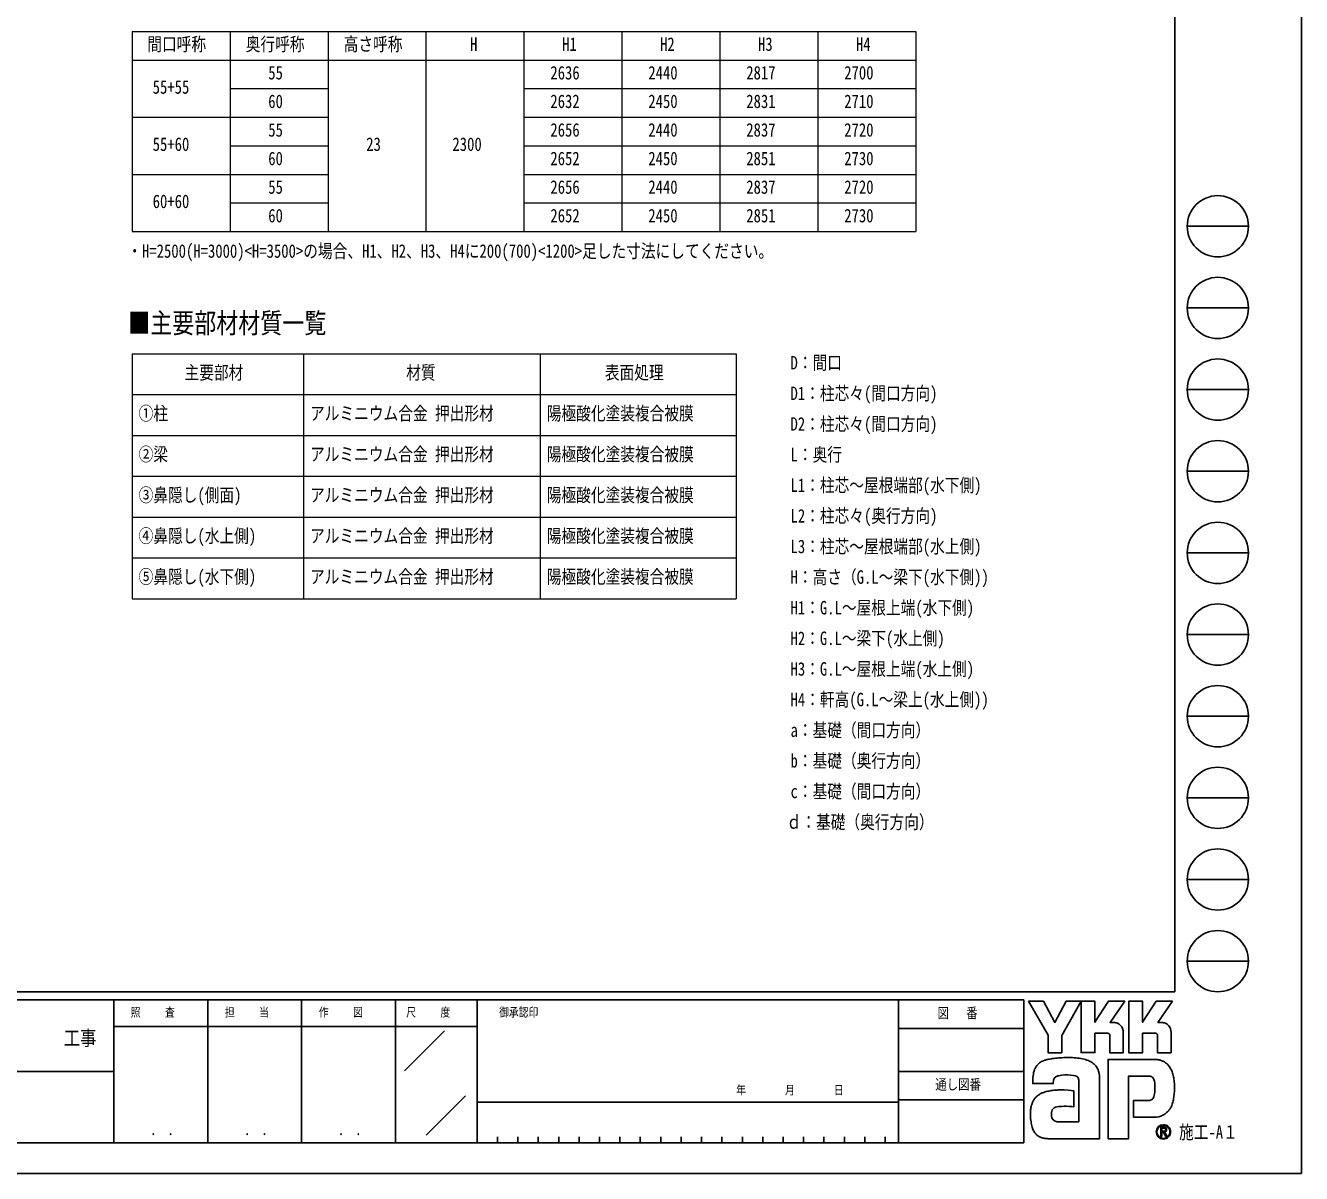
# Model space of a CAD drawing. Units: millimetres, scale not verified. Extents: x -21025 to 21025, y -14850 to 14850.
# Drawn here: x 5393 to 21025, y -14850 to -792 of the extents above; entities that cross this region are included whole.
import ezdxf
from ezdxf.enums import TextEntityAlignment as Align

# ---------------------------------------------------------------- set-up
doc = ezdxf.new("R2010")
doc.units = ezdxf.units.MM
doc.header["$LTSCALE"] = 60
doc.layers.add('0-1_TABLE1', color=7, linetype='Continuous', lineweight=18)
doc.layers.add('0-2_USER1', color=3, linetype='Continuous')
doc.layers.add('0-8_YKK_ZWAK', color=7, linetype='Continuous')
doc.styles.add('ＭＳ ゴシック', font='')
doc.styles.get('ＭＳ ゴシック').set_extended_font_data('MS Gothic')

msp = doc.modelspace()

# ---------------------------------------------------------------- linework, layer by layer
at = {"layer": '0-1_TABLE1'}
for p, q in [((6699.1, -864), (16299.1, -864)), ((6699.1, -864), (6699.1, -3314)), ((7899.1, -864), (7899.1, -3314)), ((9099.1, -864), (9099.1, -3314)), ((10299.1, -864), (10299.1, -3314)), ((11499.1, -864), (11499.1, -3314)), ((12699.1, -864), (12699.1, -3314)), ((13899.1, -864), (13899.1, -3314)), ((15099.1, -864), (15099.1, -3314)), ((16299.1, -864), (16299.1, -3314)), ((6699.1, -1214), (16299.1, -1214)), ((7899.1, -1564), (9099.1, -1564)), ((11499.1, -1564), (16299.1, -1564)), ((6699.1, -1914), (9099.1, -1914)), ((11499.1, -1914), (16299.1, -1914)), ((7899.1, -2264), (9099.1, -2264)), ((11499.1, -2264), (16299.1, -2264)), ((6699.1, -2614), (9099.1, -2614)), ((11499.1, -2614), (16299.1, -2614)), ((7899.1, -2964), (9099.1, -2964)), ((11499.1, -2964), (16299.1, -2964)), ((6699.1, -3314), (16299.1, -3314)), ((6699.1, -4811), (14099.1, -4811)), ((6699.1, -4811), (6699.1, -7811)), ((8799.1, -4811), (8799.1, -7811)), ((11699.1, -4811), (11699.1, -7811)), ((14099.1, -4811), (14099.1, -7811)), ((6699.1, -5311), (14099.1, -5311)), ((6699.1, -5811), (14099.1, -5811)), ((6699.1, -6311), (14099.1, -6311)), ((6699.1, -6811), (14099.1, -6811)), ((6699.1, -7311), (14099.1, -7311)), ((6699.1, -7811), (14099.1, -7811))]:
    msp.add_line(p, q, dxfattribs=at)
at = {"layer": '0-8_YKK_ZWAK'}
for p, q in [((19475.1, 13875), (19475.1, -12625)), ((19625.1, -3250), (20375.1, -3250)), ((19625.1, -4250), (20375.1, -4250)), ((19625.1, -5250), (20375.1, -5250)), ((19625.1, -6250), (20375.1, -6250)), ((19625.1, -7250), (20375.1, -7250)), ((19625.1, -8250), (20375.1, -8250)), ((19625.1, -9250), (20375.1, -9250)), ((19625.1, -10250), (20375.1, -10250)), ((19625.1, -11250), (20375.1, -11250)), ((19625.1, -12250), (20375.1, -12250)), ((19475.1, -12625), (-19524.9, -12625)), ((6475.1, -12725), (-24.9, -12725)), ((7625.1, -12725), (7625.1, -14475)), ((8775.1, -12725), (8775.1, -14475)), ((9925.1, -12725), (9925.1, -14475)), ((10925.1, -12725), (9925.1, -12725)), ((16087.6, -12725), (10925.1, -12725)), ((10925.1, -12725), (10925.1, -14475)), ((16087.6, -12725), (16087.6, -14475)), ((17625.1, -12725), (16087.6, -12725)), ((17625.1, -12725), (17625.1, -14475)), ((9925.1, -13050), (6475.1, -13050)), ((9925.1, -13050), (10925.1, -13050)), ((10035.52, -13591.46), (10525.19, -13101.79)), ((16087.6, -13075), (17625.1, -13075)), ((-24.9, -13600), (6475.1, -13600)), ((16087.6, -13600), (17625.1, -13600)), ((10303.36, -14379.94), (10784.46, -13898.84)), ((10925.1, -13975), (16087.6, -13975)), ((17625.1, -13950), (16087.6, -13950)), ((19395.82, -14278.6), (19395.82, -14278.6)), ((-24.9, -14475), (6475.1, -14475)), ((6475.1, -14475), (9925.1, -14475)), ((9925.1, -14475), (10925.1, -14475)), ((10925.1, -14475), (16087.6, -14475)), ((11175.1, -14400), (11175.1, -14475)), ((11425.1, -14400), (11425.1, -14475)), ((11675.1, -14400), (11675.1, -14475)), ((11925.1, -14400), (11925.1, -14475)), ((12175.1, -14400), (12175.1, -14475)), ((12425.1, -14400), (12425.1, -14475)), ((12675.1, -14400), (12675.1, -14475)), ((12925.1, -14400), (12925.1, -14475)), ((13175.1, -14400), (13175.1, -14475)), ((13425.1, -14400), (13425.1, -14475)), ((13675.1, -14400), (13675.1, -14475)), ((13925.1, -14400), (13925.1, -14475)), ((14175.1, -14400), (14175.1, -14475)), ((14425.1, -14400), (14425.1, -14475)), ((14675.1, -14400), (14675.1, -14475)), ((14925.1, -14400), (14925.1, -14475)), ((15175.1, -14400), (15175.1, -14475)), ((15425.1, -14400), (15425.1, -14475)), ((15675.1, -14400), (15675.1, -14475)), ((15925.1, -14400), (15925.1, -14475)), ((16087.6, -14475), (17625.1, -14475)), ((19333.37, -14419.9), (19333.37, -14419.9))]:
    msp.add_line(p, q, dxfattribs=at)
for points in [[(-21025, -14850), (21025, -14850), (21025, 14850), (-21025, 14850)], [(17680.1, -12740), (17864.16, -12740), (18002.36, -13000.5), (18140.19, -12740), (18324.38, -12740), (18088.36, -13159.95), (18088.36, -13370.67), (17920.49, -13370.67), (17920.49, -13154.29)]]:
    msp.add_lwpolyline(points, close=True, dxfattribs=at)
for points in [[(9925.1, -12725), (6475.1, -12725), (6475.1, -14475)], [(18652.73, -13133.05), (18493.85, -13133.04), (18493.85, -13370.48), (18324.57, -13370.48), (18324.57, -12740), (18493.85, -12740), (18493.85, -12997.92), (18660.35, -12740), (18859.19, -12740), (18680.8, -13001.06), (18687.12, -13001.06), (18694.1, -13001.06), (18701.26, -13001.06), (18708.16, -13001.06), (18714.33, -13001.06), (18719.3, -13001.06), (18722.62, -13001.06), (18723.84, -13001.06)], [(19237.56, -13133.05), (19078.85, -13133.04), (19078.85, -13370.67), (18909.48, -13370.67), (18909.48, -12740), (19078.85, -12740), (19078.85, -12997.92), (19245.16, -12740), (19444.01, -12740), (19265.61, -13001.06), (19272.01, -13001.06), (19279.01, -13001.06), (19286.18, -13001.06), (19293.07, -13001.06), (19299.21, -13001.06), (19304.16, -13001.06), (19307.46, -13001.06), (19308.66, -13001.06)], [(18772.53, -13011.07), (18792.75, -13022.61), (18809.86, -13037.67), (18823.63, -13055.59), (18833.78, -13075.75), (18840.05, -13097.49), (18842.21, -13120.18), (18842.21, -13371.09), (18677.05, -13371.09), (18677.05, -13157.05)], [(19357.41, -13011.07), (19377.68, -13022.61), (19394.87, -13037.67), (19408.7, -13055.59), (19418.91, -13075.75), (19425.23, -13097.49), (19427.4, -13120.18), (19427.4, -13370.67), (19261.87, -13370.67), (19261.87, -13157.05)], [(18538.54, -13595.83), (18545.64, -13624.51), (18549.66, -13655.21), (18550.92, -13687.93), (18550.92, -14425), (17947.76, -14425)], [(19144.34, -13657.53), (18905.97, -13657.53), (18905.97, -14425), (18656.15, -14425), (18656.15, -13453.96), (19236.76, -13453.96)], [(19393.57, -13522.56), (19409.86, -13543.12), (19422.07, -13563.05), (19430.58, -13581.08)], [(18023.98, -13661.56), (18012.36, -13668.1), (18003.29, -13676.09), (17996.44, -13685.42), (17991.46, -13695.98), (17988.03, -13707.65), (17985.8, -13720.35), (17984.45, -13733.94), (17983.65, -13748.34), (17733.72, -13748.94), (17734.45, -13714.76), (17735.84, -13676.36)], [(18119.73, -13827.64), (18167.04, -13830.76), (18204.22, -13834.93), (18228.55, -13838.83), (18237.27, -13841.16), (18237.27, -14032.36), (18209.61, -14029.44), (18179.28, -14027.8), (18148.23, -14027.17), (18118.43, -14027.26), (18091.84, -14027.81), (18070.42, -14028.55), (18056.13, -14029.19), (18050.93, -14029.46), (18029.31, -14033.41), (18010.67, -14039.6), (17995.01, -14048.06), (17982.33, -14058.84), (17972.63, -14071.99), (17965.92, -14087.52), (17962.18, -14105.5), (17961.43, -14125.95), (17963.81, -14148.44), (17968.59, -14167.04), (17975.46, -14182.09), (17984.14, -14193.95), (17994.3, -14202.97), (18005.67, -14209.53), (18017.94, -14213.95), (18030.8, -14216.61), (18296.31, -14216.61), (18296.31, -13725.37), (18296.39, -13715.63), (18295.88, -13706.11), (18294.63, -13696.93), (18292.5, -13688.23), (18289.31, -13680.12), (18284.93, -13672.74), (18279.19, -13666.19), (18271.94, -13660.62)], [(18271.94, -13660.62), (18256.37, -13654.51), (18231.47, -13649.33), (18199.71, -13645.51), (18163.54, -13643.47), (18125.42, -13643.63), (18087.81, -13646.42)], [(19229.13, -13804.99), (19228.82, -13773.16), (19227.3, -13744.49), (19223.71, -13719.31), (19217.18, -13697.96)], [(19372.81, -14104.86), (19349.75, -14122.79), (19325.72, -14136.88), (19300.91, -14147.4), (19275.5, -14154.59), (19249.67, -14158.72), (19223.6, -14160.04), (18966.8, -14160.04), (18966.8, -13958.31), (19111.61, -13958.31), (19138.31, -13957.94), (19161.78, -13955.67), (19181.93, -13949.76)], [(19373.03, -14312.98), (19372.91, -14310.06), (19372.54, -14307.23), (19371.94, -14304.52), (19371.09, -14301.94), (19370.02, -14299.49), (19368.71, -14297.19), (19367.17, -14295.04), (19365.4, -14293.06), (19363.09, -14291.01), (19360.52, -14289.23), (19357.7, -14287.71), (19354.66, -14286.46), (19351.39, -14285.48), (19347.92, -14284.78), (19344.25, -14284.36), (19340.39, -14284.21), (19302.49, -14284.21), (19302.49, -14395.7), (19313.95, -14395.7), (19313.95, -14295.59), (19340.39, -14295.59), (19343.12, -14295.68), (19345.69, -14295.94), (19348.09, -14296.38), (19350.31, -14297), (19352.36, -14297.78), (19354.21, -14298.73), (19355.87, -14299.84), (19357.33, -14301.11)], [(19361.8, -14312.98), (19361.1, -14318.34), (19359.18, -14322.57), (19356.31, -14325.78), (19352.73, -14328.12), (19348.72, -14329.72), (19344.52, -14330.7), (19340.41, -14331.19), (19336.64, -14331.33), (19326.72, -14331.33), (19331.73, -14339.85), (19364.47, -14396.08), (19377.57, -14396.08), (19346, -14341.95), (19348.96, -14341.37), (19351.78, -14340.62), (19354.45, -14339.72), (19356.98, -14338.66), (19359.34, -14337.45), (19361.54, -14336.08), (19363.56, -14334.55), (19365.4, -14332.88)]]:
    msp.add_lwpolyline(points, dxfattribs=at)
for centre in [(20000.1, -3250), (20000.1, -4250), (20000.1, -5250), (20000.1, -6250), (20000.1, -7250), (20000.1, -8250), (20000.1, -9250), (20000.1, -10250), (20000.1, -11250), (20000.1, -12250)]:
    msp.add_circle(centre, 375, dxfattribs=at)
for centre, radius, start, end in [((18724.08, -13125.95), 124.89, 78.26798, 90.11215), ((18725.87, -13116.86), 115.62, 66.19963, 78.22058), ((19308.89, -13126.17), 125.11, 78.27851, 90.10826), ((19310.62, -13117.39), 116.17, 66.2483, 78.23226), ((18653.62, -13156.47), 23.44, 358.57817, 92.1683), ((19238.55, -13156.36), 23.33, 358.29941, 92.43455), ((18168.39, -14817.91), 1387.47, 94.90201, 97.9576), ((18172.35, -14850.23), 1420.01, 91.6169, 94.94971), ((18166.84, -14620.3), 1190.01, 87.51794, 91.66439), ((18182.3, -14288.88), 858.24, 81.92631, 87.59083), ((18227.94, -13976.15), 542.2, 73.67137, 82.05943), ((18035.21, -13679.33), 298.4, 163.48385, 171.57982), ((17958.03, -13656.44), 217.9, 152.2125, 163.4865), ((17924.68, -13639.2), 180.36, 138.03852, 152.12015), ((17924.66, -13640.04), 180.91, 122.60463, 137.83438), ((17948.58, -13678.73), 226.39, 108.37421, 122.42809), ((17986.46, -13813.46), 366.26, 100.93159, 107.35499), ((18110.27, -14414.09), 979.49, 97.86054, 101.37938), ((18295.63, -13749.59), 305.75, 60.60528, 73.9085), ((18323.34, -13694.32), 244.01, 52.17347, 59.90542), ((18348.13, -13662.24), 203.47, 43.55042, 52.14561), ((18361.78, -13649.04), 184.48, 34.48659, 43.50182), ((18361.88, -13648.76), 184.25, 25.58915, 34.43128), ((18345.48, -13656.44), 202.35, 17.43089, 25.54591), ((19227.27, -13721.07), 267.28, 78.73198, 87.96551), ((19235.11, -13680.99), 226.44, 69.03034, 78.69541), ((19242.42, -13661.51), 205.63, 59.39484, 68.9885), ((19245.79, -13655.57), 198.81, 50.3012, 59.3616), ((19244.56, -13656.97), 200.66, 42.05209, 50.28551), ((19145.46, -13714.06), 314.61, 14.76267, 25.00486), ((18189.02, -13702.29), 453.93, 171.55622, 176.72493), ((18089.95, -13818.14), 169.92, 102.4979, 112.84632), ((18122.83, -13959.97), 315.5, 96.37207, 102.75341), ((19145.71, -13780.05), 122.53, 77.94572, 90.63794), ((19156.35, -13730.08), 71.44, 60.20991, 77.92418), ((19163.26, -13717.1), 56.74, 39.8078, 59.75378), ((19153.56, -13724.52), 68.94, 22.65544, 39.38165), ((18952.51, -13766.65), 514.59, 7.9139, 14.95041), ((18759.78, -13794.67), 709.34, 2.54376, 8.01251), ((17917.37, -14058.14), 203.82, 130.60221, 141.94427), ((17929.38, -14072.57), 222.58, 120.60724, 130.53081), ((17953.08, -14112.87), 269.33, 112.58838, 120.58162), ((17984.97, -14189.49), 352.33, 106.61303, 112.59024), ((18035.12, -14358.07), 528.21, 99.87193, 106.59825), ((18063.22, -14516.36), 688.98, 94.78469, 99.91711), ((18076.9, -14673.85), 847.06, 90.80099, 94.81812), ((18078.98, -14791.13), 964.35, 87.57779, 90.82714), ((19100.25, -13865.69), 124.14, 334.00676, 347.34989), ((18962.48, -13833.79), 265.55, 347.14308, 355.40008), ((18661.01, -13807.88), 568.13, 355.2339, 0.29193), ((18845.75, -13823.96), 622.09, 347.15166, 352.97565), ((18680.85, -13802.51), 788.37, 352.8937, 357.82206), ((18649.31, -13800.48), 819.96, 357.76419, 2.60674), ((18044.91, -14103.48), 340.03, 164.97537, 174.56739), ((17962.29, -14081.45), 254.52, 153.89178, 164.94341), ((17924.64, -14063.34), 212.75, 142.04688, 153.80771), ((19158.59, -13897.14), 57.56, 293.91672, 314.09376), ((19150.75, -13890.21), 68, 314.78099, 333.92928), ((19177.07, -13891.43), 289.86, 318.67367, 325.29112), ((19251.8, -13947.13), 196.74, 326.23251, 339.61931), ((19067.03, -13875.58), 394.87, 339.22498, 347.31457), ((18190.66, -14117.44), 486.45, 174.55588, 182.47272), ((18462.48, -14113.16), 758.24, 181.90948, 187.89042), ((18143.46, -14158.03), 436.08, 187.80471, 196.36971), ((19206.14, -13916.93), 251.19, 311.57033, 318.66243), ((17975.02, -14207.79), 260.44, 196.3102, 208.20993), ((17901.68, -14246.82), 177.35, 208.29777, 223.35561), ((17885.13, -14261.38), 155.33, 223.64205, 239.63663), ((19333.51, -14340.95), 88.21, 90.09157, 179.92363), ((19332.97, -14341.04), 87.67, 179.86065, 225.14399), ((19332.64, -14341.16), 78.11, 179.75513, 225.29722), ((19332.96, -14340.66), 78.43, 134.8007, 180.12175), ((19333.18, -14340.22), 78.28, 89.86602, 135.149), ((19333.5, -14340.78), 88.04, 44.93442, 90.08536), ((19333.53, -14340.81), 78.88, 45.03108, 90.11509), ((19333.24, -14340.71), 79.19, 270.09072, 359.90926), ((19345.04, -14312.51), 16.76, 358.3894, 42.86139), ((19345.37, -14313.78), 27.67, 316.37674, 1.6565), ((19333.58, -14340.84), 78.86, 0.00643, 45.07115), ((19334.2, -14340.51), 87.35, 359.78949, 45.13288), ((19333.98, -14341.19), 87.57, 314.92572, 0.23508), ((17898.86, -14236.41), 183.82, 239.8785, 253.65355), ((17924.01, -14150.04), 273.77, 253.69102, 263.74909), ((17945.29, -13960.49), 464.52, 263.68487, 270.30455), ((19333.39, -14341.05), 87.96, 224.94536, 269.98445), ((19333.22, -14341.87), 78.03, 224.62822, 270.10973), ((19333.39, -14340.62), 88.39, 269.98802, 314.93777)]:
    msp.add_arc(centre, radius, start, end, dxfattribs=at)

# ---------------------------------------------------------------- texts
at = {"layer": '0-1_TABLE1', "style": 'ＭＳ ゴシック', "width": 0.8}
for s, p in [('間口呼称', (6885.1, -1151.5)), ('奥行呼称', (8091.1, -1151.5)), ('高さ呼称', (9291.1, -1151.5)), ('H', (10839.1, -1151.5)), ('H1', (11967.1, -1151.5)), ('H2', (13167.1, -1151.5)), ('H3', (14367.1, -1151.5)), ('H4', (15567.1, -1151.5)), ('55', (8367.1, -1501.5)), ('2636', (11823.1, -1501.5)), ('2440', (13023.1, -1501.5)), ('2817', (14223.1, -1501.5)), ('2700', (15423.1, -1501.5)), ('55+55', (6951.1, -1676.5)), ('60', (8367.1, -1851.5)), ('2632', (11823.1, -1851.5)), ('2450', (13023.1, -1851.5)), ('2831', (14223.1, -1851.5)), ('2710', (15423.1, -1851.5)), ('55', (8367.1, -2201.5)), ('2656', (11823.1, -2201.5)), ('2440', (13023.1, -2201.5)), ('2837', (14223.1, -2201.5)), ('2720', (15423.1, -2201.5)), ('55+60', (6951.1, -2376.5)), ('23', (9567.1, -2376.5)), ('2300', (10623.1, -2376.5)), ('60', (8367.1, -2551.5)), ('2652', (11823.1, -2551.5)), ('2450', (13023.1, -2551.5)), ('2851', (14223.1, -2551.5)), ('2730', (15423.1, -2551.5)), ('55', (8367.1, -2901.5)), ('2656', (11823.1, -2901.5)), ('2440', (13023.1, -2901.5)), ('2837', (14223.1, -2901.5)), ('2720', (15423.1, -2901.5)), ('60+60', (6951.1, -3076.5)), ('60', (8367.1, -3251.5)), ('2652', (11823.1, -3251.5)), ('2450', (13023.1, -3251.5)), ('2851', (14223.1, -3251.5)), ('2730', (15423.1, -3251.5)), ('主要部材', (7341.1, -5173.5)), ('材質', (10057.1, -5173.5)), ('表面処理', (12491.1, -5173.5)), ('①柱', (6779.1, -5673.5)), ('アルミニウム合金 押出形材', (8879.1, -5673.5)), ('陽極酸化塗装複合被膜', (11779.1, -5673.5)), ('②梁', (6779.1, -6173.5)), ('アルミニウム合金 押出形材', (8879.1, -6173.5)), ('陽極酸化塗装複合被膜', (11779.1, -6173.5)), ('③鼻隠し(側面)', (6779.1, -6673.5)), ('アルミニウム合金 押出形材', (8879.1, -6673.5)), ('陽極酸化塗装複合被膜', (11779.1, -6673.5)), ('④鼻隠し(水上側)', (6779.1, -7173.5)), ('アルミニウム合金 押出形材', (8879.1, -7173.5)), ('陽極酸化塗装複合被膜', (11779.1, -7173.5)), ('⑤鼻隠し(水下側)', (6779.1, -7673.5)), ('アルミニウム合金 押出形材', (8879.1, -7673.5)), ('陽極酸化塗装複合被膜', (11779.1, -7673.5))]:
    msp.add_text(s, height=165, dxfattribs=at).set_placement(p, align=Align.BOTTOM_LEFT)
at = {"layer": '0-2_USER1', "style": 'ＭＳ ゴシック', "width": 0.8}
for s, height, p in [('・H=2500(H=3000)<H=3500>の場合、H1、H2、H3、H4に200(700)<1200>足した寸法にしてください。', 165, (6640.33, -3684.97)), ('■主要部材材質一覧', 247.1, (6652.01, -4633.23)), ('D：間口', 165, (14765.43, -5052.74)), ('D1：柱芯々(間口方向)', 165, (14765.43, -5427.74)), ('D2：柱芯々(間口方向)', 165, (14765.43, -5802.74)), ('L：奥行', 165, (14765.43, -6177.74)), ('L1：柱芯～屋根端部(水下側)', 165, (14765.43, -6552.74)), ('L2：柱芯々(奥行方向)', 165, (14765.43, -6927.74)), ('L3：柱芯～屋根端部(水上側)', 165, (14765.43, -7302.74)), ('H：高さ（G.L～梁下(水下側))', 165, (14765.43, -7677.74)), ('H1：G.L～屋根上端(水下側)', 165, (14765.43, -8052.74)), ('H2：G.L～梁下(水上側)', 165, (14765.43, -8427.74)), ('H3：G.L～屋根上端(水上側)', 165, (14765.43, -8802.74)), ('H4：軒高(G.L～梁上(水上側))', 165, (14765.43, -9177.74)), ('a：基礎（間口方向）', 165, (14765.43, -9552.74)), ('b：基礎（奥行方向）', 165, (14765.43, -9927.74)), ('c：基礎（間口方向）', 165, (14765.43, -10302.74)), ('ｄ：基礎（奥行方向）', 165, (14717.43, -10677.74))]:
    msp.add_text(s, height=height, dxfattribs=at).set_placement(p, align=Align.BOTTOM_LEFT)
at = {"layer": '0-8_YKK_ZWAK', "style": 'ＭＳ ゴシック', "width": 0.8}
for s, height, p in [('照     査', 110, (6682.1, -12962.5)), ('担     当', 110, (7836.1, -12962.5)), ('作     図', 110, (8986.1, -12962.5)), ('尺     度', 110, (10057.1, -12962.5)), ('御承認印', 110, (11195.69, -12962.5)), ('図\u3000 番', 128.3, (16567.02, -12987.5)), ('工事', 183.3, (5861.67, -13337.32)), ('通し図番', 128.3, (16539.02, -13862.5)), ('年        月        日', 110, (14099.53, -13916.07)), ('． ．', 129.6, (6925, -14421.76)), ('． ．', 129.6, (8075, -14421.76)), ('． ．', 129.6, (9225, -14421.76)), ('施工-A１', 165, (19525.1, -14475))]:
    msp.add_text(s, height=height, dxfattribs=at).set_placement(p, align=Align.BOTTOM_LEFT)

doc.saveas('drawing.dxf')
